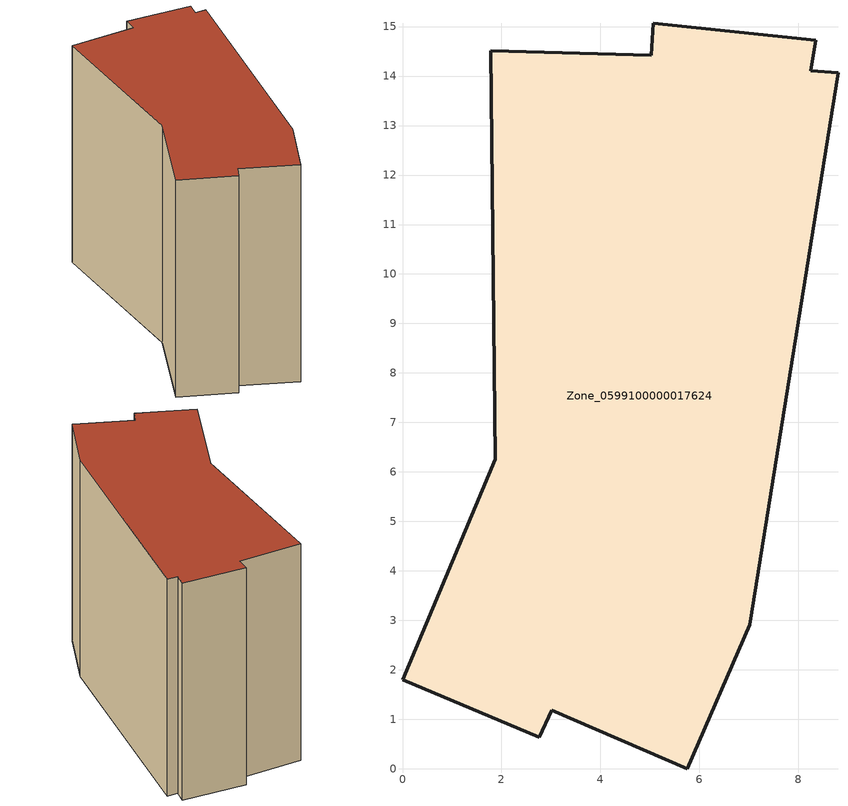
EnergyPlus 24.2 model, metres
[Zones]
Zone_0599100000017624
 floor ground (C_G): 7.02,2.91 5.75,0 3.02,1.19 2.76,0.64 0,1.8 1.87,6.26 1.78,14.51 5.03,14.42 5.07,15.07 8.35,14.72 8.25,14.11 8.8,14.06 z0
 wall outside (C_F): 8.25,14.11 8.35,14.72 5.07,15.07 5.03,14.42 1.78,14.51 1.87,6.26 0,1.8 2.76,0.64 3.02,1.19 5.75,0 7.02,2.91 8.8,14.06 8.25,14.11 z0:12.1
 roof outside (C_R): 7.02,2.91 8.8,14.06 8.25,14.11 8.35,14.72 5.07,15.07 5.03,14.42 1.78,14.51 1.87,6.26 0,1.8 2.76,0.64 3.02,1.19 5.75,0 z12.1
[BUILDING]
Pand.0599100000017624: North Axis=0; Terrain=City; Loads Convergence Tolerance Value=0.04; Temperature Convergence Tolerance Value=0.4; Solar Distribution=FullExterior; Maximum Number of Warmup Days=25; Minimum Number of Warmup Days=1
[Site:Location]
Rotterdam.The.Hague.AP_ZH_NLD Design_Conditions: Latitude=51.96; Longitude=4.45; Time Zone=1; Elevation=-4.5
[SITE:GROUNDTEMPERATURE:BUILDINGSURFACE]
18, 18, 18, 18, 18, 18, 18, 18, 18, 18, 18, 18
[MATERIAL] Thermal Absorptance=0.9; Solar Absorptance=0.7; Visible Absorptance=0.7
Name | Roughness | Thickness | Conductivity | Density | Specific Heat
G.TI.1946 | MediumSmooth | 0.15 | 1 | 540 | 1210
F.TI.1946 | Rough | 0.3 | 0.857143 | 1920 | 840
R.TI.1946 | MediumRough | 0.2 | 0.1 | 1500 | 1000
[CONSTRUCTION]
C_G: G.TI.1946
C_F: F.TI.1946
C_R: R.TI.1946
[ZONE]
Zone_0599100000017624: Type=1; Multiplier=1; Ceiling Height=Autocalculate; Volume=Autocalculate; Floor Area=autocalculate; Part of Total Floor Area=Yes
[ZONEINFILTRATION:DESIGNFLOWRATE]
Infil_Zone_0599100000017624: Zone or ZoneList or Space or SpaceList=Zone_0599100000017624; Schedule=AlwaysOn; Design Flow Rate Calculation Method=Flow/Area; Flow Rate per Floor Area=0.003; Constant Term Coefficient=1; Temperature Term Coefficient=0; Velocity Term Coefficient=0; Velocity Squared Term Coefficient=0
[HVACTEMPLATE:ZONE:IDEALLOADSAIRSYSTEM]
Zone_0599100000017624: Maximum Heating Supply Air Temperature=50; Minimum Cooling Supply Air Temperature=13; Maximum Heating Supply Air Humidity Ratio=0.0156; Minimum Cooling Supply Air Humidity Ratio=0.0077; Heating Limit=NoLimit; Cooling Limit=NoLimit; Dehumidification Control Type=ConstantSensibleHeatRatio; Cooling Sensible Heat Ratio=0.7; Dehumidification Setpoint=60; Humidification Control Type=None; Humidification Setpoint=30; Outdoor Air Method=None; Outdoor Air Flow Rate per Person=0.00944; Outdoor Air Flow Rate per Zone Floor Area=0; Outdoor Air Flow Rate per Zone=0; Demand Controlled Ventilation Type=None; Outdoor Air Economizer Type=NoEconomizer; Heat Recovery Type=None; Sensible Heat Recovery Effectiveness=0.7; Latent Heat Recovery Effectiveness=0.65
[ZONECONTROL:THERMOSTAT]
ThermostatControl_Zone_0599100000017624: Zone or ZoneList=Zone_0599100000017624; Control Type Schedule=DualSetpointControlType; Control 1=Thermostat_Zone_0599100000017624; Temperature Difference Between Cutout And Setpoint=0
[THERMOSTATSETPOINT:DUALSETPOINT]
Thermostat_Zone_0599100000017624: Heating Setpoint Temperature Schedule=HeatingSetpoint_Zone_0599100000017624; Cooling Setpoint Temperature Schedule=CoolingSetpoint_Zone_0599100000017624
[SCHEDULE:COMPACT]
HeatingSetpoint_Zone_0599100000017624: Through: 12/31, For: AllDays, Until: 24:00, 21
CoolingSetpoint_Zone_0599100000017624: Through: 12/31, For: AllDays, Until: 24:00, 24
DualSetpointControlType: Through: 12/31, For: AllDays, Until: 24:00, 4
AlwaysOn: Through: 12/31, For: AllDays, Until: 24:00, 1
